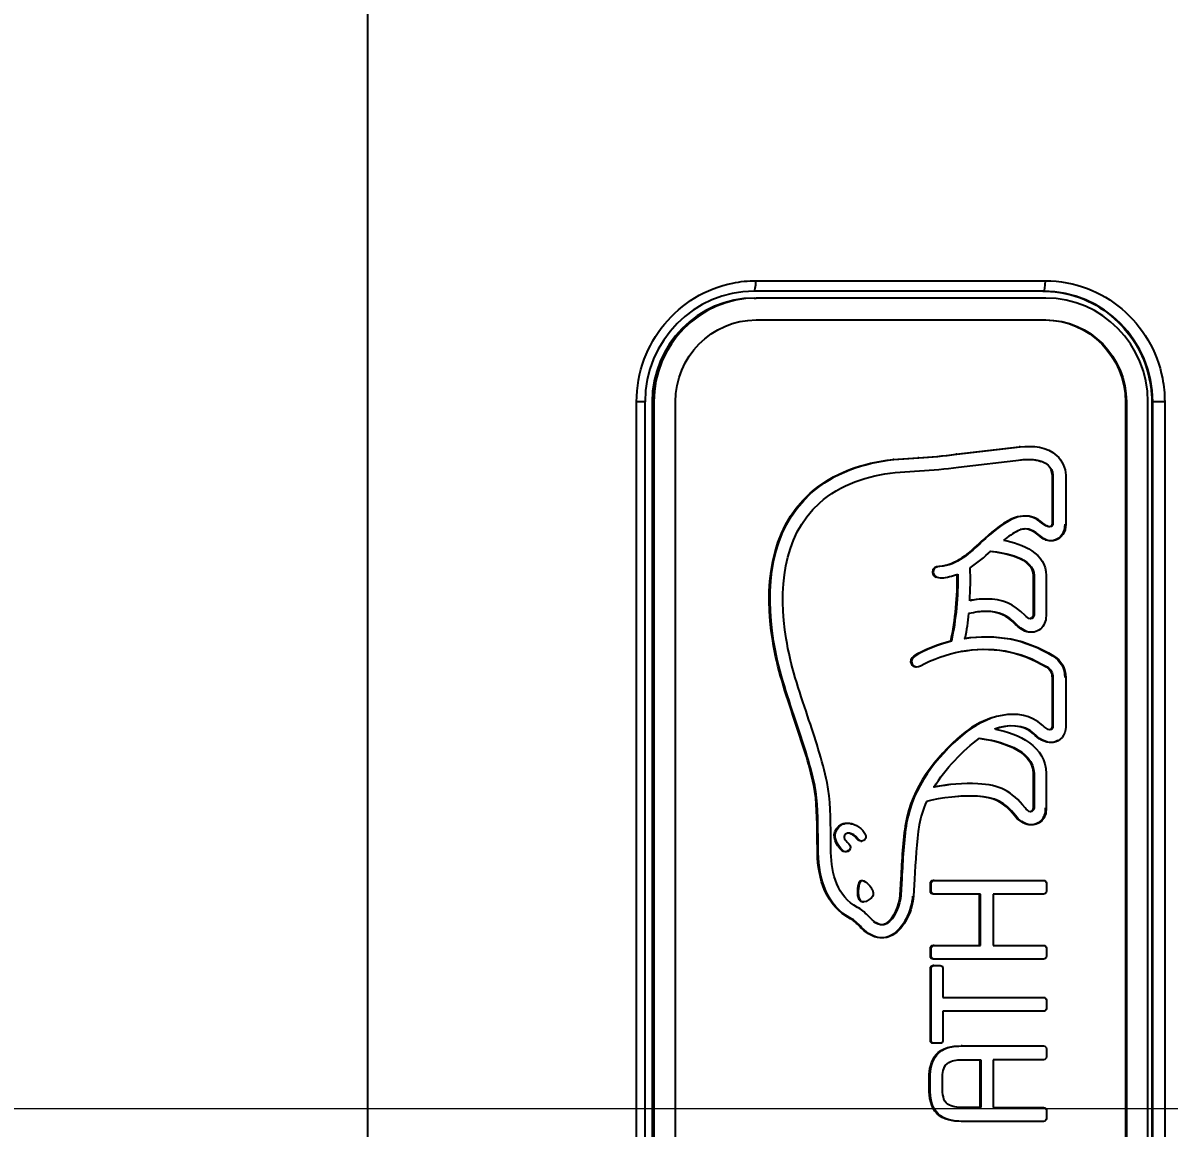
# Model space of a CAD drawing. Extents: x 612 to 6849, y -547 to 2005.
# Drawn here: x 4459.57 to 4492.7, y 1223.91 to 1255.85 of the extents above; entities that cross this region are included whole.
import ezdxf

# ---------------------------------------------------------------- set-up
doc = ezdxf.new("R2010")
doc.units = 0
doc.header["$LTSCALE"] = 20
doc.header["$MEASUREMENT"] = 0
doc.linetypes.add('CENTER', pattern=[2, 1.25, -0.25, 0.25, -0.25])
doc.layers.get('0').update_dxf_attribs({"linetype": 'CONTINUOUS'})
doc.layers.get('DEFPOINTS').update_dxf_attribs({"linetype": 'CONTINUOUS'})
doc.layers.add('1', color=7, linetype='CONTINUOUS')
doc.styles.get("Standard").update_dxf_attribs({"font": 'NanumGothic.ttf'})
doc.dimstyles.get("Standard").update_dxf_attribs({"dimtxt": 2.7, "dimasz": 2.5, "dimexe": 1.5, "dimexo": 1.5, "dimgap": 1.5, "dimtad": 1, "dimdec": 0, "dimlfac": 10, "dimzin": 0, "dimdsep": 46, "dimtxsty": 'Standard', "dimcen": 0, "dimclrt": 2, "dimadec": 0, "dimazin": 0, "dimtfac": 1, "dimtdec": 0, "dimtmove": 0, "dimatfit": 3, "dimfxl": 0, "dimtolj": 1, "dimtzin": 0, "dimarcsym": 0})

# ---------------------------------------------------------------- blocks, each defined once
blk = doc.blocks.new('*D30')
at = {"color": 3, "lineweight": -2}
for p, q in [((4232.564, 1225.971), (4232.564, 1556.302)), ((4947.713, 1225.971), (4947.713, 1556.302)), ((4252.564, 1551.302), (4927.713, 1551.302))]:
    blk.add_line(p, q, dxfattribs=at)
at = {"color": 3}
for points in [[(4252.564, 1554.635), (4252.564, 1547.968), (4232.564, 1551.302)], [(4927.713, 1554.635), (4927.713, 1547.968), (4947.713, 1551.302)]]:
    blk.add_solid(points, dxfattribs=at)
at = {"layer": 'DEFPOINTS', "color": 0}
for p in [(4947.713, 1551.302), (4232.564, 1224.471), (4947.713, 1224.471)]:
    blk.add_point(p, dxfattribs=at)
at = {"color": 2, "insert": (4599.505, 1577.461), "char_height": 30, "attachment_point": 5}
blk.add_mtext('\\A1;715', dxfattribs=at)

msp = doc.modelspace()

# ---------------------------------------------------------------- linework, layer by layer
at = {"layer": '1', "color": 7, "linetype": 'Continuous'}
for p, q in [((4469.532, 1376.5), (4469.532, 1072.442)), ((4480.756, 1248.399), (4489.127, 1248.399)), ((4489.075, 1248.099), (4480.704, 1248.099)), ((4480.712, 1247.899), (4480.764, 1247.899)), ((4489.135, 1247.899), (4480.764, 1247.899)), ((4480.764, 1247.266), (4489.135, 1247.266)), ((4477.558, 1244.899), (4477.31, 1244.899)), ((4477.31, 1203.899), (4477.31, 1244.899)), ((4477.558, 1244.899), (4477.553, 1244.899)), ((4477.558, 1203.899), (4477.558, 1244.899)), ((4477.757, 1244.899), (4477.757, 1203.899)), ((4477.757, 1244.899), (4477.809, 1244.899)), ((4477.809, 1244.899), (4477.809, 1203.899)), ((4478.433, 1203.899), (4478.433, 1244.899)), ((4491.466, 1244.899), (4491.44, 1244.899)), ((4491.44, 1244.899), (4491.44, 1203.899)), ((4491.466, 1244.899), (4491.466, 1203.899)), ((4492.09, 1203.899), (4492.09, 1244.899)), ((4492.202, 1244.899), (4492.202, 1203.899)), ((4492.227, 1244.899), (4492.202, 1244.899)), ((4492.574, 1244.899), (4492.227, 1244.899)), ((4492.227, 1203.899), (4492.227, 1244.899)), ((4492.574, 1244.899), (4492.574, 1203.899)), ((4486.535, 1243.385), (4488.366, 1243.598)), ((4486.561, 1243.385), (4486.535, 1243.385)), ((4486.561, 1243.385), (4488.392, 1243.598)), ((4488.392, 1243.598), (4488.366, 1243.598)), ((4484.718, 1243.232), (4485.443, 1243.285)), ((4484.744, 1243.232), (4484.718, 1243.232)), ((4484.744, 1243.232), (4485.469, 1243.285)), ((4485.469, 1243.285), (4485.443, 1243.285)), ((4486.61, 1243.011), (4488.43, 1243.224)), ((4484.782, 1242.857), (4485.486, 1242.909)), ((4489.343, 1242.783), (4489.317, 1242.783)), ((4489.317, 1242.783), (4489.317, 1241.387)), ((4489.343, 1242.783), (4489.343, 1241.387)), ((4489.712, 1242.782), (4489.712, 1241.36)), ((4489.343, 1241.387), (4489.317, 1241.387)), ((4486.076, 1240.143), (4486.05, 1240.143)), ((4488.772, 1239.876), (4488.772, 1238.737)), ((4488.798, 1239.876), (4488.772, 1239.876)), ((4488.798, 1239.876), (4488.798, 1238.737)), ((4489.149, 1239.876), (4489.149, 1238.769)), ((4487.149, 1239.186), (4487.123, 1239.186)), ((4488.798, 1238.737), (4488.772, 1238.737)), ((4488.286, 1238.468), (4488.26, 1238.468)), ((4488.661, 1238.245), (4488.635, 1238.245)), ((4486.409, 1237.978), (4486.383, 1237.978)), ((4485.348, 1237.547), (4485.322, 1237.547)), ((4489.343, 1236.929), (4489.317, 1236.929)), ((4489.317, 1236.929), (4489.317, 1235.513)), ((4489.343, 1236.929), (4489.343, 1235.513)), ((4489.712, 1236.929), (4489.712, 1235.508)), ((4489.343, 1235.513), (4489.317, 1235.513)), ((4488.805, 1235.306), (4488.779, 1235.306)), ((4488.798, 1234.161), (4488.772, 1234.161)), ((4488.772, 1234.161), (4488.772, 1233.161)), ((4488.798, 1234.161), (4488.798, 1233.161)), ((4489.149, 1234.161), (4489.149, 1233.161)), ((4488.798, 1233.161), (4488.772, 1233.161)), ((4488.263, 1232.941), (4488.237, 1232.941)), ((4482.534, 1231.868), (4482.528, 1232.335)), ((4482.554, 1232.335), (4482.528, 1232.335)), ((4482.56, 1231.868), (4482.554, 1232.335)), ((4482.928, 1231.878), (4482.922, 1232.338)), ((4483.693, 1232.282), (4483.667, 1232.282)), ((4482.56, 1231.868), (4482.534, 1231.868)), ((4484.949, 1231.126), (4484.921, 1230.639)), ((4484.975, 1231.126), (4484.947, 1230.639)), ((4484.975, 1231.126), (4484.949, 1231.126)), ((4485.344, 1231.104), (4485.313, 1230.612)), ((4483.773, 1231.018), (4483.747, 1231.018)), ((4485.826, 1230.985), (4485.8, 1230.985)), ((4485.8, 1230.753), (4485.8, 1230.985)), ((4485.826, 1230.753), (4485.826, 1230.985)), ((4485.908, 1231.068), (4485.882, 1231.068)), ((4485.908, 1231.068), (4489.072, 1231.068)), ((4489.154, 1230.985), (4489.154, 1230.753)), ((4483.768, 1230.52), (4483.742, 1230.52)), ((4484.947, 1230.639), (4484.921, 1230.639)), ((4485.826, 1230.753), (4485.8, 1230.753)), ((4485.908, 1230.669), (4485.882, 1230.669)), ((4487.25, 1230.669), (4485.908, 1230.669)), ((4487.224, 1229.19), (4487.224, 1230.669)), ((4487.25, 1229.19), (4487.25, 1230.669)), ((4487.615, 1230.669), (4487.615, 1229.19)), ((4489.072, 1230.669), (4487.615, 1230.669)), ((4483.727, 1230.271), (4483.69, 1230.29)), ((4483.52, 1229.957), (4483.494, 1229.957)), ((4483.518, 1229.944), (4483.494, 1229.957)), ((4483.544, 1229.944), (4483.518, 1229.944)), ((4483.544, 1229.944), (4483.52, 1229.957)), ((4485.908, 1229.19), (4485.882, 1229.19)), ((4485.908, 1229.19), (4487.25, 1229.19)), ((4487.615, 1229.19), (4489.072, 1229.19)), ((4485.8, 1228.875), (4485.8, 1229.107)), ((4485.826, 1229.107), (4485.8, 1229.107)), ((4485.826, 1228.875), (4485.8, 1228.875)), ((4485.826, 1228.875), (4485.826, 1229.107)), ((4485.908, 1228.791), (4485.882, 1228.791)), ((4489.072, 1228.791), (4485.908, 1228.791)), ((4489.154, 1229.107), (4489.154, 1228.875)), ((4485.826, 1228.536), (4485.8, 1228.536)), ((4485.8, 1226.434), (4485.8, 1228.536)), ((4485.826, 1226.434), (4485.826, 1228.536)), ((4485.899, 1228.61), (4485.873, 1228.61)), ((4485.899, 1228.61), (4486.087, 1228.61)), ((4486.159, 1228.536), (4486.159, 1227.687)), ((4486.159, 1227.687), (4489.075, 1227.687)), ((4489.154, 1227.607), (4489.154, 1227.368)), ((4486.159, 1227.288), (4486.159, 1226.434)), ((4489.075, 1227.288), (4486.159, 1227.288)), ((4485.826, 1226.434), (4485.8, 1226.434)), ((4485.899, 1226.36), (4485.873, 1226.36)), ((4486.087, 1226.36), (4485.899, 1226.36)), ((4486.717, 1226.285), (4486.691, 1226.285)), ((4486.717, 1226.285), (4489.075, 1226.285)), ((4489.154, 1226.205), (4489.154, 1225.966)), ((4485.984, 1226.024), (4485.958, 1226.024)), ((4486.721, 1225.886), (4487.255, 1225.886)), ((4487.229, 1225.886), (4487.229, 1224.505)), ((4487.255, 1225.886), (4487.255, 1224.505)), ((4489.075, 1225.886), (4487.616, 1225.886)), ((4487.616, 1225.886), (4487.616, 1224.505)), ((4485.794, 1225.377), (4485.768, 1225.377)), ((4485.793, 1225.057), (4485.767, 1225.057)), ((4487.255, 1224.505), (4486.717, 1224.505)), ((4487.616, 1224.505), (4489.075, 1224.505)), ((4486.022, 1224.323), (4485.996, 1224.323)), ((4489.154, 1224.425), (4489.154, 1224.185)), ((4486.717, 1224.105), (4486.691, 1224.105)), ((4489.075, 1224.105), (4486.717, 1224.105))]:
    msp.add_line(p, q, dxfattribs=at)
at = {"layer": '1', "color": 1, "linetype": 'CENTER', "lineweight": 0, "ltscale": 5}
msp.add_line((4970.025, 1224.471), (4224.818, 1224.471), dxfattribs=at)
at = {"layer": '1', "color": 7, "linetype": 'Continuous'}
for centre in [(4480.704, 1248.399), (4489.075, 1248.399)]:
    msp.add_ellipse(centre, major_axis=(0, -0.3), ratio=0.173648, start_param=0, end_param=1.570796, dxfattribs=at)
for points, knots in [([(4477.31, 1244.899), (4477.31, 1245.317), (4477.386, 1245.741), (4477.667, 1246.495), (4477.867, 1246.841), (4478.361, 1247.441), (4478.663, 1247.703), (4479.329, 1248.108), (4479.703, 1248.255), (4480.305, 1248.377), (4480.531, 1248.399), (4480.756, 1248.399)], [0, 0, 0, 0, 0.229654, 0.229654, 0.443273, 0.443273, 0.658699, 0.658699, 0.875871, 0.875871, 1, 1, 1, 1]), ([(4489.127, 1248.399), (4489.539, 1248.399), (4489.957, 1248.322), (4490.7, 1248.036), (4491.04, 1247.833), (4491.63, 1247.332), (4491.889, 1247.025), (4492.287, 1246.349), (4492.432, 1245.969), (4492.552, 1245.357), (4492.574, 1245.127), (4492.574, 1244.899)], [0, 0, 0, 0, 0.229684, 0.229684, 0.443247, 0.443247, 0.658693, 0.658693, 0.875881, 0.875881, 1, 1, 1, 1]), ([(4489.05, 1248.099), (4489.149, 1248.099), (4489.247, 1248.094), (4489.345, 1248.085), (4489.692, 1248.052), (4490.039, 1247.957), (4490.673, 1247.662), (4490.969, 1247.457), (4491.478, 1246.964), (4491.697, 1246.667), (4492.021, 1246.024), (4492.13, 1245.668), (4492.176, 1245.309), (4492.193, 1245.173), (4492.202, 1245.036), (4492.202, 1244.899)], [0, 0, 0, 0, 0.059109, 0.059109, 0.059109, 0.271901, 0.271901, 0.484519, 0.484519, 0.701251, 0.701251, 0.91871, 0.91871, 0.91871, 1, 1, 1, 1]), ([(4488.392, 1243.598), (4488.76, 1243.637), (4489.172, 1243.61), (4489.458, 1243.342), (4489.604, 1243.205), (4489.712, 1242.987), (4489.712, 1242.782)], [0, 0, 0, 0, 0.5, 0.5, 0.5, 1, 1, 1, 1]), ([(4482.528, 1232.335), (4482.522, 1232.814), (4482.529, 1233.349), (4482.431, 1233.815), (4482.295, 1234.456), (4482.085, 1235.079), (4481.877, 1235.698), (4481.623, 1236.45), (4481.371, 1237.206), (4481.243, 1237.993), (4480.998, 1239.497), (4481.131, 1241.179), (4482.324, 1242.257), (4482.987, 1242.855), (4483.847, 1243.134), (4484.718, 1243.232)], [0, 0, 0, 0, 0.2, 0.2, 0.2, 0.4, 0.4, 0.4, 0.6, 0.6, 0.6, 0.8, 0.8, 0.8, 1, 1, 1, 1]), ([(4482.554, 1232.335), (4482.548, 1232.814), (4482.555, 1233.349), (4482.457, 1233.815), (4482.321, 1234.456), (4482.111, 1235.079), (4481.903, 1235.698), (4481.649, 1236.45), (4481.397, 1237.206), (4481.269, 1237.993), (4481.024, 1239.497), (4481.157, 1241.179), (4482.35, 1242.257), (4483.013, 1242.855), (4483.873, 1243.134), (4484.744, 1243.232)], [0, 0, 0, 0, 0.2, 0.2, 0.2, 0.4, 0.4, 0.4, 0.6, 0.6, 0.6, 0.8, 0.8, 0.8, 1, 1, 1, 1]), ([(4488.43, 1243.224), (4488.675, 1243.25), (4489.011, 1243.249), (4489.205, 1243.069), (4489.278, 1243.002), (4489.343, 1242.886), (4489.343, 1242.783)], [0, 0, 0, 0, 0.5, 0.5, 0.5, 1, 1, 1, 1]), ([(4482.922, 1232.338), (4482.916, 1232.845), (4482.921, 1233.398), (4482.817, 1233.894), (4482.678, 1234.55), (4482.465, 1235.186), (4482.252, 1235.82), (4482.006, 1236.551), (4481.757, 1237.291), (4481.632, 1238.055), (4481.41, 1239.423), (4481.506, 1240.99), (4482.595, 1241.975), (4483.198, 1242.521), (4483.992, 1242.768), (4484.782, 1242.857)], [0, 0, 0, 0, 0.2, 0.2, 0.2, 0.4, 0.4, 0.4, 0.6, 0.6, 0.6, 0.8, 0.8, 0.8, 1, 1, 1, 1]), ([(4489.317, 1241.387), (4489.317, 1241.326), (4489.301, 1241.285), (4489.135, 1241.285), (4488.94, 1241.491), (4488.594, 1241.62), (4488.363, 1241.615), (4488.16, 1241.518), (4487.818, 1241.355), (4487.546, 1241.112), (4487.267, 1240.859), (4486.914, 1240.539), (4486.552, 1240.169), (4486.05, 1240.143)], [0, 0, 0, 0, 0.2, 0.2, 0.4, 0.4, 0.6, 0.6, 0.6, 0.8, 0.8, 0.8, 1, 1, 1, 1]), ([(4489.343, 1241.387), (4489.343, 1241.326), (4489.327, 1241.285), (4489.161, 1241.285), (4488.966, 1241.491), (4488.62, 1241.62), (4488.389, 1241.615), (4488.186, 1241.518), (4487.844, 1241.355), (4487.572, 1241.112), (4487.293, 1240.859), (4486.94, 1240.539), (4486.578, 1240.169), (4486.076, 1240.143)], [0, 0, 0, 0, 0.2, 0.2, 0.4, 0.4, 0.6, 0.6, 0.6, 0.8, 0.8, 0.8, 1, 1, 1, 1]), ([(4489.712, 1241.36), (4489.712, 1241.139), (4489.623, 1240.944), (4489.083, 1240.824), (4488.936, 1241.128), (4488.696, 1241.203), (4488.578, 1241.24), (4488.455, 1241.231), (4488.197, 1241.106), (4488.051, 1241.004), (4487.918, 1240.901)], [0, 0, 0, 0, 0.25, 0.25, 0.5, 0.5, 0.5, 0.75, 0.75, 1, 1, 1, 1]), ([(4489.686, 1241.36), (4489.686, 1241.139), (4489.597, 1240.944), (4489.057, 1240.824), (4488.91, 1241.128), (4488.67, 1241.203), (4488.581, 1241.231), (4488.49, 1241.232), (4488.395, 1241.205)], [0, 0, 0, 0, 0.36357, 0.36357, 0.72714, 0.72714, 0.72714, 1, 1, 1, 1]), ([(4486.05, 1240.143), (4485.955, 1240.136), (4485.854, 1240.091), (4485.863, 1239.903), (4485.906, 1239.853), (4485.971, 1239.829)], [0, 0, 0, 0, 0.614209, 0.614209, 1, 1, 1, 1]), ([(4486.076, 1240.143), (4485.981, 1240.136), (4485.88, 1240.091), (4485.891, 1239.86), (4485.996, 1239.803), (4486.272, 1239.822), (4486.433, 1239.86), (4486.59, 1239.922)], [0, 0, 0, 0, 0.333333, 0.333333, 0.666667, 0.666667, 1, 1, 1, 1]), ([(4488.537, 1238.721), (4488.221, 1239.058), (4487.881, 1239.201), (4487.416, 1239.201), (4487.327, 1239.201), (4487.238, 1239.195), (4487.149, 1239.186)], [0, 0, 0, 0, 0.5, 0.5, 0.5, 1, 1, 1, 1]), ([(4488.26, 1238.468), (4488.006, 1238.739), (4487.758, 1238.841), (4487.384, 1238.841), (4487.31, 1238.841), (4487.235, 1238.836), (4487.163, 1238.828)], [0, 0, 0, 0, 0.5, 0.5, 0.5, 1, 1, 1, 1]), ([(4488.286, 1238.468), (4488.032, 1238.739), (4487.784, 1238.841), (4487.41, 1238.841), (4487.336, 1238.841), (4487.261, 1238.836), (4487.189, 1238.828)], [0, 0, 0, 0, 0.5, 0.5, 0.5, 1, 1, 1, 1]), ([(4488.798, 1238.737), (4488.798, 1238.678), (4488.751, 1238.632), (4488.637, 1238.632), (4488.578, 1238.688), (4488.537, 1238.721)], [0, 0, 0, 0, 0.5, 0.5, 1, 1, 1, 1]), ([(4489.149, 1238.769), (4489.149, 1238.621), (4489.118, 1238.464), (4488.92, 1238.271), (4488.781, 1238.216), (4488.661, 1238.245)], [0, 0, 0, 0, 0.5, 0.5, 1, 1, 1, 1]), ([(4486.775, 1238.061), (4487.676, 1238.205), (4488.548, 1238.042), (4489.335, 1237.56), (4489.564, 1237.42), (4489.686, 1237.2), (4489.686, 1236.929)], [0, 0, 0, 0, 0.5, 0.5, 0.5, 1, 1, 1, 1]), ([(4486.801, 1238.061), (4487.702, 1238.205), (4488.574, 1238.042), (4489.361, 1237.56), (4489.59, 1237.42), (4489.712, 1237.2), (4489.712, 1236.929)], [0, 0, 0, 0, 0.5, 0.5, 0.5, 1, 1, 1, 1]), ([(4485.519, 1237.272), (4485.83, 1237.462), (4486.316, 1237.613), (4486.667, 1237.68), (4487.544, 1237.847), (4488.403, 1237.709), (4489.172, 1237.238), (4489.29, 1237.166), (4489.343, 1237.07), (4489.343, 1236.929)], [0, 0, 0, 0, 0.333333, 0.333333, 0.333333, 0.666667, 0.666667, 0.666667, 1, 1, 1, 1]), ([(4486.691, 1237.689), (4487.551, 1237.842), (4488.392, 1237.7), (4489.145, 1237.238), (4489.264, 1237.166), (4489.317, 1237.07), (4489.317, 1236.929)], [0, 0, 0, 0, 0.495212, 0.495212, 0.495212, 1, 1, 1, 1]), ([(4485.322, 1237.547), (4485.244, 1237.5), (4485.202, 1237.402), (4485.28, 1237.27), (4485.326, 1237.246), (4485.375, 1237.243)], [0, 0, 0, 0, 0.645838, 0.645838, 1, 1, 1, 1]), ([(4485.348, 1237.547), (4485.27, 1237.5), (4485.228, 1237.402), (4485.329, 1237.231), (4485.44, 1237.224), (4485.519, 1237.272)], [0, 0, 0, 0, 0.5, 0.5, 1, 1, 1, 1]), ([(4489.052, 1235.542), (4488.376, 1236.159), (4487.352, 1235.8), (4486.735, 1235.276), (4485.972, 1234.625), (4485.294, 1233.755), (4485.115, 1232.736), (4485.026, 1232.224), (4485.005, 1231.647), (4484.975, 1231.126)], [0, 0, 0, 0, 0.333333, 0.333333, 0.333333, 0.666667, 0.666667, 0.666667, 1, 1, 1, 1]), ([(4487.57, 1235.765), (4487.251, 1235.659), (4486.949, 1235.48), (4486.709, 1235.276), (4485.946, 1234.625), (4485.268, 1233.755), (4485.089, 1232.736), (4485, 1232.224), (4484.979, 1231.647), (4484.949, 1231.126)], [0, 0, 0, 0, 0.16289, 0.16289, 0.16289, 0.581445, 0.581445, 0.581445, 1, 1, 1, 1]), ([(4489.712, 1235.508), (4489.712, 1235.273), (4489.558, 1235.08), (4489.136, 1235.031), (4488.925, 1235.175), (4488.805, 1235.306)], [0, 0, 0, 0, 0.5, 0.5, 1, 1, 1, 1]), ([(4489.343, 1235.513), (4489.343, 1235.463), (4489.311, 1235.417), (4489.201, 1235.417), (4489.093, 1235.503), (4489.052, 1235.542)], [0, 0, 0, 0, 0.5, 0.5, 1, 1, 1, 1]), ([(4489.486, 1235.115), (4489.437, 1235.083), (4489.382, 1235.063), (4489.11, 1235.031), (4488.899, 1235.175), (4488.779, 1235.306)], [0, 0, 0, 0, 0.222414, 0.222414, 1, 1, 1, 1]), ([(4488.537, 1233.167), (4488.162, 1233.645), (4487.792, 1233.83), (4487.177, 1233.862), (4486.757, 1233.883), (4486.322, 1233.844), (4485.906, 1233.763)], [0, 0, 0, 0, 0.5, 0.5, 0.5, 1, 1, 1, 1]), ([(4488.263, 1232.941), (4487.952, 1233.337), (4487.67, 1233.476), (4487.159, 1233.502), (4486.762, 1233.522), (4486.081, 1233.472), (4485.685, 1233.345)], [0, 0, 0, 0, 0.5, 0.5, 0.5, 1, 1, 1, 1]), ([(4488.237, 1232.941), (4487.926, 1233.337), (4487.644, 1233.476), (4487.133, 1233.502), (4486.961, 1233.51), (4486.737, 1233.506), (4486.505, 1233.488)], [0, 0, 0, 0, 0.698156, 0.698156, 0.698156, 1, 1, 1, 1]), ([(4485.685, 1233.345), (4485.59, 1233.129), (4485.519, 1232.904), (4485.478, 1232.671), (4485.391, 1232.175), (4485.375, 1231.609), (4485.344, 1231.104)], [0, 0, 0, 0, 0.5, 0.5, 0.5, 1, 1, 1, 1]), ([(4489.123, 1233.161), (4489.123, 1233.022), (4489.09, 1232.881), (4488.899, 1232.699), (4488.778, 1232.669), (4488.523, 1232.688), (4488.306, 1232.823), (4488.237, 1232.941)], [0, 0, 0, 0, 0.333333, 0.333333, 0.666667, 0.666667, 1, 1, 1, 1]), ([(4489.149, 1233.161), (4489.149, 1233.022), (4489.116, 1232.881), (4488.925, 1232.699), (4488.804, 1232.669), (4488.549, 1232.688), (4488.332, 1232.823), (4488.263, 1232.941)], [0, 0, 0, 0, 0.333333, 0.333333, 0.666667, 0.666667, 1, 1, 1, 1]), ([(4488.798, 1233.161), (4488.798, 1233.104), (4488.75, 1233.051), (4488.635, 1233.051), (4488.571, 1233.126), (4488.537, 1233.167)], [0, 0, 0, 0, 0.5, 0.5, 1, 1, 1, 1]), ([(4483.432, 1231.935), (4483.384, 1231.879), (4483.294, 1231.882), (4483.242, 1231.931), (4483.079, 1232.086), (4482.937, 1232.343), (4483.086, 1232.558), (4483.167, 1232.675), (4483.288, 1232.739), (4483.473, 1232.718), (4483.502, 1232.711), (4483.533, 1232.7)], [0, 0, 0, 0, 0.315048, 0.315048, 0.315048, 0.630095, 0.630095, 0.630095, 0.945143, 0.945143, 1, 1, 1, 1]), ([(4483.458, 1231.935), (4483.41, 1231.879), (4483.32, 1231.882), (4483.268, 1231.931), (4483.105, 1232.086), (4482.963, 1232.343), (4483.112, 1232.558), (4483.193, 1232.675), (4483.314, 1232.739), (4483.629, 1232.703), (4483.852, 1232.556), (4483.926, 1232.396)], [0, 0, 0, 0, 0.25, 0.25, 0.25, 0.5, 0.5, 0.5, 0.75, 0.75, 1, 1, 1, 1]), ([(4483.693, 1232.282), (4483.651, 1232.352), (4483.529, 1232.428), (4483.401, 1232.442), (4483.364, 1232.431), (4483.27, 1232.295), (4483.383, 1232.185), (4483.442, 1232.125)], [0, 0, 0, 0, 0.333333, 0.333333, 0.666667, 0.666667, 1, 1, 1, 1]), ([(4483.667, 1232.282), (4483.625, 1232.352), (4483.503, 1232.428), (4483.422, 1232.437), (4483.406, 1232.437), (4483.392, 1232.436)], [0, 0, 0, 0, 0.784487, 0.784487, 1, 1, 1, 1]), ([(4483.773, 1231.018), (4483.796, 1231.087), (4483.876, 1231.065), (4484.003, 1230.97), (4484.108, 1230.862), (4484.139, 1230.76)], [0, 0, 0, 0, 0.5, 0.5, 1, 1, 1, 1]), ([(4485.287, 1230.612), (4485.26, 1230.22), (4485.035, 1229.677), (4484.677, 1229.484), (4484.463, 1229.368), (4484.235, 1229.39), (4484.028, 1229.513), (4483.919, 1229.577), (4483.834, 1229.662), (4483.676, 1229.821), (4483.604, 1229.894), (4483.518, 1229.944)], [0, 0, 0, 0, 0.25, 0.25, 0.25, 0.5, 0.5, 0.5, 0.75, 0.75, 1, 1, 1, 1]), ([(4485.313, 1230.612), (4485.286, 1230.22), (4485.061, 1229.677), (4484.703, 1229.484), (4484.489, 1229.368), (4484.261, 1229.39), (4484.054, 1229.513), (4483.945, 1229.577), (4483.86, 1229.662), (4483.702, 1229.821), (4483.63, 1229.894), (4483.544, 1229.944)], [0, 0, 0, 0, 0.25, 0.25, 0.25, 0.5, 0.5, 0.5, 0.75, 0.75, 1, 1, 1, 1]), ([(4484.947, 1230.639), (4484.928, 1230.379), (4484.77, 1229.945), (4484.531, 1229.816), (4484.431, 1229.761), (4484.335, 1229.78), (4484.162, 1229.883), (4484.093, 1229.955), (4483.934, 1230.114), (4483.845, 1230.202), (4483.727, 1230.271)], [0, 0, 0, 0, 0.25, 0.25, 0.25, 0.5, 0.5, 0.75, 0.75, 1, 1, 1, 1]), ([(4484.139, 1230.76), (4484.162, 1230.693), (4484.153, 1230.612), (4484.051, 1230.526), (4483.953, 1230.454), (4483.886, 1230.448)], [0, 0, 0, 0, 0.5, 0.5, 1, 1, 1, 1]), ([(4484.921, 1230.639), (4484.901, 1230.379), (4484.744, 1229.945), (4484.505, 1229.816), (4484.405, 1229.761), (4484.309, 1229.78), (4484.2, 1229.845), (4484.178, 1229.86), (4484.157, 1229.876)], [0, 0, 0, 0, 0.441818, 0.441818, 0.441818, 0.883636, 0.883636, 1, 1, 1, 1]), ([(4486.151, 1225.079), (4486.151, 1225.163), (4486.15, 1225.247), (4486.153, 1225.483), (4486.161, 1225.663), (4486.282, 1225.77)], [0, 0, 0, 0, 0.5, 0.5, 1, 1, 1, 1]), ([(4486.717, 1224.505), (4486.59, 1224.505), (4486.433, 1224.513), (4486.167, 1224.691), (4486.151, 1224.907), (4486.151, 1225.079)], [0, 0, 0, 0, 0.5, 0.5, 1, 1, 1, 1])]:
    msp.add_open_spline(points, degree=3, knots=knots, dxfattribs=at)
for points, degree in [([(4480.704, 1248.099), (4478.972, 1248.099), (4477.553, 1246.658), (4477.553, 1244.899)], 3), ([(4492.227, 1244.899), (4492.227, 1246.658), (4490.807, 1248.099), (4489.075, 1248.099)], 3), ([(4480.712, 1247.899), (4479.087, 1247.899), (4477.757, 1246.549), (4477.757, 1244.899)], 3), ([(4480.764, 1247.899), (4479.139, 1247.899), (4477.809, 1246.549), (4477.809, 1244.899)], 3), ([(4492.09, 1244.899), (4492.09, 1246.549), (4490.76, 1247.899), (4489.135, 1247.899)], 3), ([(4478.433, 1244.899), (4478.433, 1246.201), (4479.482, 1247.266), (4480.764, 1247.266)], 3), ([(4489.109, 1247.266), (4490.391, 1247.266), (4491.44, 1246.201), (4491.44, 1244.899)], 3), ([(4489.135, 1247.266), (4490.417, 1247.266), (4491.466, 1246.201), (4491.466, 1244.899)], 3), ([(4485.443, 1243.285), (4485.815, 1243.3), (4486.165, 1243.332), (4486.535, 1243.385)], 3), ([(4485.469, 1243.285), (4485.841, 1243.3), (4486.191, 1243.332), (4486.561, 1243.385)], 3), ([(4488.404, 1243.224), (4488.584, 1243.243), (4488.812, 1243.248), (4488.998, 1243.178)], 3), ([(4485.486, 1242.909), (4485.867, 1242.927), (4486.23, 1242.958), (4486.61, 1243.011)], 3), ([(4489.274, 1242.942), (4489.3, 1242.891), (4489.317, 1242.835), (4489.317, 1242.783)], 3), ([(4487.918, 1240.901), (4488.461, 1240.796), (4489.149, 1240.529), (4489.149, 1239.876)], 3), ([(4489.117, 1240.91), (4489.143, 1240.91)], 1), ([(4486.95, 1240.105), (4487.156, 1240.238), (4487.364, 1240.419), (4487.547, 1240.583)], 3), ([(4487.521, 1240.583), (4487.914, 1240.535), (4488.772, 1240.403), (4488.772, 1239.876)], 3), ([(4487.547, 1240.583), (4487.94, 1240.535), (4488.798, 1240.403), (4488.798, 1239.876)], 3), ([(4486.937, 1239.15), (4486.958, 1239.466), (4486.968, 1239.791), (4486.95, 1240.105)], 3), ([(4486.085, 1239.811), (4486.111, 1239.811)], 1), ([(4486.564, 1239.922), (4486.584, 1239.288), (4486.51, 1238.598), (4486.383, 1237.978)], 3), ([(4486.59, 1239.922), (4486.61, 1239.288), (4486.536, 1238.598), (4486.409, 1237.978)], 3), ([(4487.123, 1239.186), (4487.06, 1239.175), (4486.998, 1239.165), (4486.937, 1239.155)], 3), ([(4487.149, 1239.186), (4487.077, 1239.174), (4487.007, 1239.162), (4486.937, 1239.15)], 3), ([(4486.906, 1238.778), (4486.88, 1238.538), (4486.845, 1238.298), (4486.801, 1238.061)], 3), ([(4487.189, 1238.828), (4487.095, 1238.813), (4487.001, 1238.794), (4486.906, 1238.778)], 3), ([(4488.772, 1238.737), (4488.772, 1238.682), (4488.731, 1238.638), (4488.679, 1238.632)], 3), ([(4488.635, 1238.245), (4488.506, 1238.261), (4488.354, 1238.375), (4488.26, 1238.468)], 3), ([(4488.661, 1238.245), (4488.532, 1238.261), (4488.38, 1238.375), (4488.286, 1238.468)], 3), ([(4486.383, 1237.978), (4486.079, 1237.899), (4485.574, 1237.723), (4485.322, 1237.547)], 3), ([(4486.409, 1237.978), (4486.105, 1237.899), (4485.6, 1237.723), (4485.348, 1237.547)], 3), ([(4485.378, 1237.243), (4485.404, 1237.243)], 1), ([(4488.779, 1235.306), (4488.47, 1235.587), (4488.025, 1235.579), (4487.653, 1235.438)], 3), ([(4488.805, 1235.306), (4488.496, 1235.587), (4488.051, 1235.579), (4487.679, 1235.438)], 3), ([(4487.679, 1235.438), (4488.346, 1235.313), (4489.149, 1234.939), (4489.149, 1234.161)], 3), ([(4489.317, 1235.513), (4489.317, 1235.476), (4489.3, 1235.441), (4489.269, 1235.426)], 3), ([(4485.906, 1233.763), (4486.222, 1234.283), (4486.753, 1234.837), (4487.222, 1235.179)], 3), ([(4487.196, 1235.179), (4487.733, 1235.108), (4488.772, 1234.858), (4488.772, 1234.161)], 3), ([(4487.222, 1235.179), (4487.759, 1235.108), (4488.798, 1234.858), (4488.798, 1234.161)], 3), ([(4486.361, 1233.836), (4486.199, 1233.818), (4486.038, 1233.794), (4485.88, 1233.763)], 3), ([(4488.772, 1233.161), (4488.772, 1233.109), (4488.732, 1233.061), (4488.682, 1233.053)], 3), ([(4488.757, 1232.68), (4488.783, 1232.68)], 1), ([(4483.442, 1232.125), (4483.494, 1232.078), (4483.507, 1231.99), (4483.458, 1231.935)], 3), ([(4483.734, 1232.221), (4483.707, 1232.234), (4483.683, 1232.256), (4483.667, 1232.282)], 3), ([(4483.869, 1232.217), (4483.804, 1232.187), (4483.729, 1232.224), (4483.693, 1232.282)], 3), ([(4483.794, 1232.206), (4483.82, 1232.206)], 1), ([(4483.926, 1232.396), (4483.957, 1232.331), (4483.937, 1232.246), (4483.869, 1232.217)], 3), ([(4483.494, 1229.957), (4482.78, 1230.335), (4482.553, 1231.095), (4482.534, 1231.868)], 3), ([(4483.52, 1229.957), (4482.806, 1230.335), (4482.579, 1231.095), (4482.56, 1231.868)], 3), ([(4483.69, 1230.29), (4483.108, 1230.6), (4482.945, 1231.257), (4482.928, 1231.878)], 3), ([(4483.742, 1230.52), (4483.677, 1230.66), (4483.693, 1230.875), (4483.747, 1231.018)], 3), ([(4483.768, 1230.52), (4483.703, 1230.66), (4483.719, 1230.875), (4483.773, 1231.018)], 3), ([(4483.747, 1231.018), (4483.759, 1231.055), (4483.788, 1231.066), (4483.821, 1231.061)], 3), ([(4483.892, 1231.046), (4483.867, 1231.046)], 1), ([(4485.8, 1230.985), (4485.8, 1231.031), (4485.836, 1231.068), (4485.882, 1231.068)], 3), ([(4485.826, 1230.985), (4485.826, 1231.031), (4485.862, 1231.068), (4485.908, 1231.068)], 3), ([(4489.072, 1231.068), (4489.117, 1231.068), (4489.154, 1231.031), (4489.154, 1230.985)], 3), ([(4483.86, 1230.448), (4483.808, 1230.436), (4483.754, 1230.472), (4483.742, 1230.52)], 3), ([(4483.886, 1230.448), (4483.834, 1230.436), (4483.78, 1230.472), (4483.768, 1230.52)], 3), ([(4483.839, 1230.446), (4483.865, 1230.446)], 1), ([(4485.882, 1230.669), (4485.836, 1230.669), (4485.8, 1230.707), (4485.8, 1230.753)], 3), ([(4485.908, 1230.669), (4485.862, 1230.669), (4485.826, 1230.707), (4485.826, 1230.753)], 3), ([(4489.154, 1230.753), (4489.154, 1230.707), (4489.117, 1230.669), (4489.072, 1230.669)], 3), ([(4485.8, 1229.107), (4485.8, 1229.153), (4485.836, 1229.19), (4485.882, 1229.19)], 3), ([(4485.826, 1229.107), (4485.826, 1229.153), (4485.862, 1229.19), (4485.908, 1229.19)], 3), ([(4489.072, 1229.19), (4489.117, 1229.19), (4489.154, 1229.153), (4489.154, 1229.107)], 3), ([(4485.882, 1228.791), (4485.836, 1228.791), (4485.8, 1228.828), (4485.8, 1228.875)], 3), ([(4485.908, 1228.791), (4485.862, 1228.791), (4485.826, 1228.828), (4485.826, 1228.875)], 3), ([(4489.154, 1228.875), (4489.154, 1228.828), (4489.117, 1228.791), (4489.072, 1228.791)], 3), ([(4485.8, 1228.536), (4485.8, 1228.577), (4485.832, 1228.61), (4485.873, 1228.61)], 3), ([(4485.826, 1228.536), (4485.826, 1228.577), (4485.858, 1228.61), (4485.899, 1228.61)], 3), ([(4486.087, 1228.61), (4486.127, 1228.61), (4486.159, 1228.577), (4486.159, 1228.536)], 3), ([(4489.075, 1227.687), (4489.118, 1227.687), (4489.154, 1227.651), (4489.154, 1227.607)], 3), ([(4489.154, 1227.368), (4489.154, 1227.324), (4489.118, 1227.288), (4489.075, 1227.288)], 3), ([(4485.873, 1226.36), (4485.832, 1226.36), (4485.8, 1226.393), (4485.8, 1226.434)], 3), ([(4485.899, 1226.36), (4485.858, 1226.36), (4485.826, 1226.393), (4485.826, 1226.434)], 3), ([(4485.958, 1226.024), (4486.126, 1226.24), (4486.437, 1226.285), (4486.691, 1226.285)], 3), ([(4485.984, 1226.024), (4486.152, 1226.24), (4486.463, 1226.285), (4486.717, 1226.285)], 3), ([(4486.159, 1226.434), (4486.159, 1226.393), (4486.127, 1226.36), (4486.087, 1226.36)], 3), ([(4489.075, 1226.285), (4489.118, 1226.285), (4489.154, 1226.249), (4489.154, 1226.205)], 3), ([(4485.768, 1225.377), (4485.76, 1225.586), (4485.825, 1225.864), (4485.958, 1226.024)], 3), ([(4485.794, 1225.377), (4485.786, 1225.586), (4485.851, 1225.864), (4485.984, 1226.024)], 3), ([(4486.282, 1225.77), (4486.438, 1225.888), (4486.538, 1225.876), (4486.721, 1225.886)], 3), ([(4489.154, 1225.966), (4489.154, 1225.922), (4489.118, 1225.886), (4489.075, 1225.886)], 3), ([(4485.767, 1225.057), (4485.766, 1225.164), (4485.766, 1225.271), (4485.768, 1225.377)], 3), ([(4485.793, 1225.057), (4485.792, 1225.164), (4485.792, 1225.271), (4485.794, 1225.377)], 3), ([(4485.996, 1224.323), (4485.811, 1224.501), (4485.762, 1224.811), (4485.767, 1225.057)], 3), ([(4486.022, 1224.323), (4485.837, 1224.501), (4485.788, 1224.811), (4485.793, 1225.057)], 3), ([(4489.075, 1224.505), (4489.118, 1224.505), (4489.154, 1224.469), (4489.154, 1224.425)], 3), ([(4486.691, 1224.105), (4486.459, 1224.105), (4486.168, 1224.149), (4485.996, 1224.323)], 3), ([(4486.717, 1224.105), (4486.485, 1224.105), (4486.194, 1224.149), (4486.022, 1224.323)], 3), ([(4489.154, 1224.185), (4489.154, 1224.141), (4489.118, 1224.105), (4489.075, 1224.105)], 3)]:
    msp.add_open_spline(points, degree=degree, dxfattribs=at)

# ---------------------------------------------------------------- dimensions: what is measured, and where the dimension line sits
dim = msp.add_linear_dim(base=(4947.713, 1551.302), p1=(4232.564, 1224.471), p2=(4947.713, 1224.471), dimstyle='Standard', override={"dimtxt": 30, "dimasz": 20, "dimexe": 5, "dimgap": 10, "dimlfac": 1, "dimzin": 12, "dimclrd": 3, "dimclre": 3, "dimazin": 2, "dimarcsym": 1})
dim.commit()
dim.dimension.update_dxf_attribs({"geometry": '*D30', "text_midpoint": (4599.505, 1551.302), "dimtype": 160})

doc.saveas('drawing.dxf')
